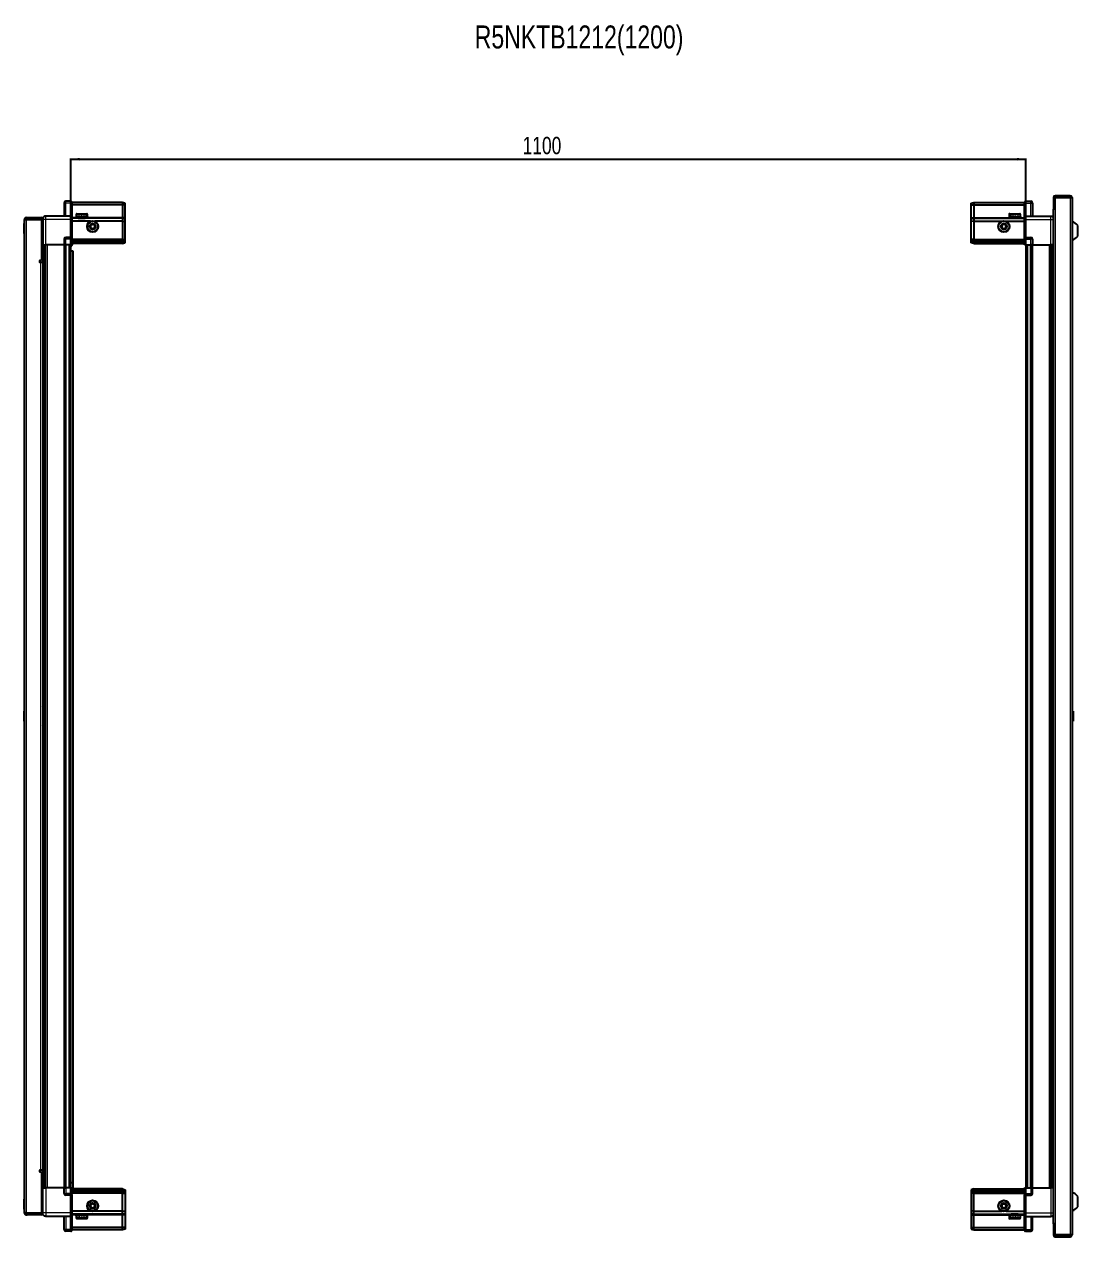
# Model space of a CAD drawing. Header units: millimetres. Extents: x 1315 to 5449, y -845 to 1973.
# Drawn here: x 2843 to 4057, y 577 to 1973 of the extents above; entities that cross this region are included whole.
import ezdxf

# ---------------------------------------------------------------- set-up
doc = ezdxf.new("R2010")
doc.units = ezdxf.units.MM
doc.layers.add('FORMAT', color=7, linetype='Continuous')
doc.styles.add('SLDTEXTSTYLE0', font='TXT', dxfattribs={"width": 0.75})
doc.dimstyles.new('SLDDIMSTYLE0', dxfattribs={"dimtxt": 20, "dimasz": 10, "dimexe": 0, "dimexo": 0.0625, "dimgap": 5, "dimtad": 2, "dimdec": 1, "dimrnd": 1e-09, "dimzin": 12, "dimdsep": 46, "dimtxsty": 'SLDTEXTSTYLE0', "dimsah": 1, "dimcen": 0.09, "dimadec": 0, "dimazin": 3, "dimtfac": 1, "dimtofl": 0, "dimtmove": 0, "dimatfit": 3, "dimfxl": 0, "dimfrac": 2, "dimtolj": 1, "dimtzin": 12, "dimarcsym": 0})

# ---------------------------------------------------------------- blocks, each defined once
blk = doc.blocks.new('_D_6')
at = {"layer": 'FORMAT'}
for p, q in [((2897, 1719.3), (2897, 1818.8)), ((2897, 1817.8), (3997, 1817.8)), ((3997, 1719.3), (3997, 1818.8))]:
    blk.add_line(p, q, dxfattribs=at)
for points in [[(2897, 1817.8), (2907, 1816.3), (2907, 1819.4)], [(3997, 1817.8), (3987, 1819.4), (3987, 1816.3)]]:
    blk.add_solid(points, dxfattribs=at)
at = {"layer": 'FORMAT', "insert": (3417.4, 1843.6), "char_height": 20, "attachment_point": 1, "style": 'SLDTEXTSTYLE0'}
blk.add_mtext('1100', dxfattribs=at)

msp = doc.modelspace()

# ---------------------------------------------------------------- linework, layer by layer
at = {"color": 7, "linetype": 'Continuous', "lineweight": 25}
for p, q in [((4028.83, 1773.72), (4028.83, 1761.32)), ((4030.33, 1773.72), (4030.33, 1761.32)), ((4030.83, 1760.82), (4030.83, 1773.72)), ((4030.83, 1773.72), (4048.23, 1773.72)), ((4048.23, 1775.82), (4030.93, 1775.82)), ((4048.23, 1774.32), (4030.93, 1774.32)), ((4048.23, 1774.32), (4048.23, 1775.82)), ((4048.23, 1773.72), (4050.33, 1773.72)), ((4050.33, 1773.72), (4050.33, 578.92)), ((2889.13, 1767.32), (2889.13, 1752.32)), ((2897.13, 1769.32), (2891.13, 1769.32)), ((2897.13, 1769.32), (2897.46, 1769.32)), ((2897.13, 1769.32), (2897.13, 1767.32)), ((2897.13, 1752.52), (2897.13, 1767.32)), ((2897.13, 1752.52), (2897.13, 1767.32)), ((2898.33, 1768.82), (2897.46, 1769.32)), ((2898.33, 1767.32), (2898.33, 1768.82)), ((2956.63, 1767.82), (2898.33, 1767.82)), ((2898.33, 1767.32), (2898.33, 1752.52)), ((2956.63, 1765.32), (2898.33, 1765.32)), ((2956.63, 1767.82), (2956.63, 1765.32)), ((2959.63, 1767.02), (2956.63, 1767.82)), ((2956.63, 1765.32), (2956.63, 1750.82)), ((2959.63, 1765.17), (2956.63, 1765.32)), ((2959.63, 1765.17), (2959.63, 1767.02)), ((2959.63, 1750.82), (2959.63, 1765.17)), ((3934.33, 1767.02), (3937.33, 1767.82)), ((3934.33, 1765.17), (3934.33, 1767.02)), ((3934.33, 1765.17), (3937.33, 1765.32)), ((3934.33, 1750.82), (3934.33, 1765.17)), ((3937.33, 1767.82), (3937.33, 1765.32)), ((3937.33, 1767.82), (3995.63, 1767.82)), ((3937.33, 1765.32), (3937.33, 1750.82)), ((3937.33, 1765.32), (3995.63, 1765.32)), ((3996.49, 1769.32), (3995.63, 1768.82)), ((3996.49, 1769.32), (3995.63, 1768.82)), ((3995.63, 1768.82), (3995.63, 1767.32)), ((3995.63, 1752.52), (3995.63, 1767.32)), ((3996.83, 1769.32), (3996.49, 1769.32)), ((3996.83, 1769.32), (3996.49, 1769.32)), ((3996.83, 1769.32), (3996.83, 1769.32)), ((3996.83, 1767.32), (3996.83, 1769.32)), ((3996.83, 1769.32), (4002.83, 1769.32)), ((3996.83, 1767.32), (3996.83, 1752.52)), ((4004.83, 1767.32), (4004.83, 1752.32)), ((4028.73, 1760.82), (4028.73, 591.82)), ((4028.73, 1760.82), (4030.83, 1760.82)), ((4028.83, 1761.32), (4030.33, 1761.32)), ((2845.13, 1748.47), (2843.63, 1748.47)), ((2843.63, 1747.97), (2843.63, 1748.47)), ((2843.63, 604.67), (2843.63, 1747.97)), ((2845.73, 1749.07), (2845.73, 1750.57)), ((2845.73, 1750.57), (2846.63, 1750.57)), ((2845.73, 1749.07), (2846.63, 1749.07)), ((2845.73, 1748.57), (2863.13, 1748.57)), ((2846.63, 1750.57), (2863.13, 1750.57)), ((2846.63, 1749.07), (2846.63, 1750.57)), ((2846.63, 1749.07), (2863.13, 1749.07)), ((2863.13, 1749.07), (2863.13, 1750.57)), ((2864.63, 1748.57), (2863.13, 1748.57)), ((2863.13, 1748.57), (2863.13, 1701.07)), ((2864.63, 1748.32), (2864.63, 1719.32)), ((2897.13, 1752.32), (2868.13, 1752.32)), ((2897.13, 1752.32), (2897.13, 1752.52)), ((2897.13, 1752.32), (2898.33, 1752.32)), ((2897.13, 1748.32), (2897.13, 1752.32)), ((2897.13, 1728.02), (2897.13, 1748.32)), ((2898.33, 1752.52), (2898.33, 1752.32)), ((2898.33, 1752.32), (2898.33, 1748.32)), ((2956.63, 1749.82), (2898.33, 1749.82)), ((2898.33, 1748.32), (2898.33, 1728.02)), ((2919.63, 1746.32), (2898.33, 1746.32)), ((2903.13, 1754.22), (2903.13, 1751.82)), ((2903.13, 1751.82), (2903.13, 1751.32)), ((2903.13, 1751.32), (2903.26, 1751.32)), ((2903.45, 1751.82), (2903.26, 1751.82)), ((2903.26, 1751.82), (2903.26, 1751.32)), ((2903.26, 1751.32), (2903.45, 1751.32)), ((2903.45, 1751.82), (2903.45, 1751.32)), ((2903.45, 1751.32), (2903.98, 1751.32)), ((2903.93, 1755.02), (2911.09, 1755.02)), ((2904.38, 1751.82), (2903.98, 1751.82)), ((2903.98, 1751.82), (2903.98, 1751.32)), ((2903.98, 1751.32), (2904.38, 1751.32)), ((2904.38, 1751.82), (2904.38, 1751.32)), ((2904.38, 1751.32), (2905.25, 1751.32)), ((2905.23, 1751.32), (2905.23, 1751.22)), ((2905.23, 1751.22), (2914.03, 1751.22)), ((2905.82, 1751.82), (2905.25, 1751.82)), ((2905.25, 1751.82), (2905.25, 1751.32)), ((2905.25, 1751.32), (2905.82, 1751.32)), ((2905.63, 1750.82), (2906.32, 1750.34)), ((2905.63, 1750.82), (2910.66, 1750.82)), ((2906.32, 1750.34), (2905.63, 1749.86)), ((2905.63, 1749.86), (2905.63, 1749.82)), ((2905.63, 1749.86), (2910.66, 1749.86)), ((2905.82, 1751.82), (2905.82, 1751.32)), ((2905.82, 1751.32), (2906.95, 1751.32)), ((2906.32, 1750.34), (2910.48, 1750.34)), ((2907.64, 1751.82), (2906.95, 1751.82)), ((2906.95, 1751.82), (2906.95, 1751.32)), ((2906.95, 1751.32), (2907.64, 1751.32)), ((2907.64, 1751.82), (2907.64, 1751.32)), ((2907.64, 1751.32), (2908.91, 1751.32)), ((2909.65, 1751.82), (2908.91, 1751.82)), ((2908.91, 1751.82), (2908.91, 1751.32)), ((2908.91, 1751.32), (2909.14, 1751.32)), ((2909.14, 1751.82), (2909.14, 1751.32)), ((2909.64, 1751.82), (2909.64, 1751.32)), ((2909.64, 1751.32), (2909.65, 1751.32)), ((2909.65, 1751.82), (2909.65, 1751.32)), ((2909.65, 1751.32), (2910.94, 1751.32)), ((2910.48, 1750.34), (2912.94, 1750.34)), ((2910.66, 1750.82), (2913.63, 1750.82)), ((2910.66, 1749.86), (2913.63, 1749.86)), ((2911.65, 1751.82), (2910.94, 1751.82)), ((2910.94, 1751.82), (2910.94, 1751.32)), ((2911, 1751.82), (2911, 1751.32)), ((2911, 1751.32), (2911.65, 1751.32)), ((2911.09, 1755.02), (2915.33, 1755.02)), ((2911.65, 1751.82), (2911.65, 1751.32)), ((2911.65, 1751.32), (2912.84, 1751.32)), ((2913.46, 1751.82), (2912.84, 1751.82)), ((2912.84, 1751.82), (2912.84, 1751.32)), ((2912.84, 1751.32), (2913.46, 1751.32)), ((2912.94, 1750.34), (2913.63, 1750.82)), ((2913.63, 1749.86), (2912.94, 1750.34)), ((2913.46, 1751.82), (2913.46, 1751.32)), ((2913.46, 1751.32), (2914.43, 1751.32)), ((2913.63, 1749.82), (2913.63, 1749.86)), ((2914.03, 1751.22), (2914.03, 1751.32)), ((2914.9, 1751.82), (2914.43, 1751.82)), ((2914.43, 1751.82), (2914.43, 1751.32)), ((2914.43, 1751.32), (2914.9, 1751.32)), ((2914.9, 1751.82), (2914.9, 1751.32)), ((2914.9, 1751.32), (2915.55, 1751.32)), ((2915.82, 1751.82), (2915.55, 1751.82)), ((2915.55, 1751.82), (2915.55, 1751.32)), ((2915.55, 1751.32), (2915.82, 1751.32)), ((2915.82, 1751.82), (2915.82, 1751.32)), ((2915.82, 1751.32), (2916.09, 1751.32)), ((2916.13, 1751.82), (2916.09, 1751.82)), ((2916.09, 1751.82), (2916.09, 1751.32)), ((2916.09, 1751.32), (2916.13, 1751.32)), ((2916.13, 1751.82), (2916.13, 1754.22)), ((2916.13, 1751.82), (2916.13, 1751.32)), ((2956.63, 1746.32), (2924.63, 1746.32)), ((2956.63, 1750.82), (2956.63, 1749.82)), ((2956.63, 1749.82), (2956.63, 1746.32)), ((2959.63, 1749.02), (2956.63, 1749.82)), ((2956.63, 1746.32), (2956.63, 1725.82)), ((2956.63, 1746.32), (2959.63, 1745.99)), ((2959.63, 1749.02), (2959.63, 1750.82)), ((2959.63, 1745.99), (2959.63, 1749.02)), ((2959.63, 1725.82), (2959.63, 1745.99)), ((3934.33, 1749.02), (3934.33, 1750.82)), ((3934.33, 1749.02), (3937.33, 1749.82)), ((3934.33, 1745.99), (3934.33, 1749.02)), ((3937.33, 1746.32), (3934.33, 1745.99)), ((3934.33, 1725.82), (3934.33, 1745.99)), ((3937.33, 1750.82), (3937.33, 1749.82)), ((3937.33, 1749.82), (3937.33, 1746.32)), ((3937.33, 1749.82), (3995.63, 1749.82)), ((3937.33, 1746.32), (3937.33, 1725.82)), ((3937.33, 1746.32), (3969.33, 1746.32)), ((3974.33, 1746.32), (3995.63, 1746.32)), ((3977.83, 1754.22), (3977.83, 1751.32)), ((3977.83, 1751.32), (3977.86, 1751.32)), ((3977.98, 1751.82), (3977.86, 1751.82)), ((3977.86, 1751.82), (3977.86, 1751.32)), ((3977.86, 1751.32), (3977.98, 1751.32)), ((3977.98, 1751.82), (3977.98, 1751.32)), ((3977.98, 1751.32), (3978.39, 1751.32)), ((3978.73, 1751.82), (3978.39, 1751.82)), ((3978.39, 1751.82), (3978.39, 1751.32)), ((3978.39, 1751.32), (3978.73, 1751.32)), ((3978.63, 1755.02), (3990.03, 1755.02)), ((3978.73, 1751.82), (3978.73, 1751.32)), ((3978.73, 1751.32), (3979.51, 1751.32)), ((3980.03, 1751.82), (3979.51, 1751.82)), ((3979.51, 1751.82), (3979.51, 1751.32)), ((3979.51, 1751.32), (3980.03, 1751.32)), ((3979.93, 1751.32), (3979.93, 1751.22)), ((3979.93, 1751.22), (3988.73, 1751.22)), ((3980.03, 1751.82), (3980.03, 1751.32)), ((3980.03, 1751.32), (3981.09, 1751.32)), ((3980.33, 1750.82), (3981.02, 1750.34)), ((3980.33, 1750.82), (3988.33, 1750.82)), ((3981.02, 1750.34), (3980.33, 1749.86)), ((3980.33, 1749.86), (3980.33, 1749.82)), ((3980.33, 1749.86), (3988.33, 1749.86)), ((3981.02, 1750.34), (3987.64, 1750.34)), ((3981.75, 1751.82), (3981.09, 1751.82)), ((3981.09, 1751.82), (3981.09, 1751.32)), ((3981.09, 1751.32), (3981.75, 1751.32)), ((3981.75, 1751.82), (3981.75, 1751.32)), ((3981.75, 1751.32), (3982.99, 1751.32)), ((3983.72, 1751.82), (3982.99, 1751.82)), ((3982.99, 1751.82), (3982.99, 1751.32)), ((3982.99, 1751.32), (3983.42, 1751.32)), ((3983.42, 1751.82), (3983.42, 1751.32)), ((3983.72, 1751.82), (3983.72, 1751.32)), ((3983.72, 1751.32), (3985.02, 1751.32)), ((3985.75, 1751.82), (3985.02, 1751.82)), ((3985.02, 1751.82), (3985.02, 1751.32)), ((3985.29, 1751.82), (3985.29, 1751.32)), ((3985.29, 1751.32), (3985.75, 1751.32)), ((3985.75, 1751.82), (3985.75, 1751.32)), ((3985.75, 1751.32), (3986.98, 1751.32)), ((3987.64, 1751.82), (3986.98, 1751.82)), ((3986.98, 1751.82), (3986.98, 1751.32)), ((3986.98, 1751.32), (3987.64, 1751.32)), ((3987.64, 1751.82), (3987.64, 1751.32)), ((3987.64, 1751.32), (3988.69, 1751.32)), ((3987.64, 1750.34), (3988.33, 1750.82)), ((3988.33, 1749.86), (3987.64, 1750.34)), ((3988.33, 1749.82), (3988.33, 1749.86)), ((3989.21, 1751.82), (3988.69, 1751.82)), ((3988.69, 1751.82), (3988.69, 1751.32)), ((3988.69, 1751.32), (3989.21, 1751.32)), ((3988.73, 1751.22), (3988.73, 1751.32)), ((3989.21, 1751.82), (3989.21, 1751.32)), ((3989.21, 1751.32), (3989.96, 1751.32)), ((3990.29, 1751.82), (3989.96, 1751.82)), ((3989.96, 1751.82), (3989.96, 1751.32)), ((3989.96, 1751.32), (3990.29, 1751.32)), ((3990.29, 1751.82), (3990.29, 1751.32)), ((3990.29, 1751.32), (3990.69, 1751.32)), ((3990.8, 1751.82), (3990.69, 1751.82)), ((3990.69, 1751.82), (3990.69, 1751.32)), ((3990.69, 1751.32), (3990.8, 1751.32)), ((3990.8, 1751.82), (3990.8, 1751.32)), ((3990.8, 1751.32), (3990.83, 1751.32)), ((3990.83, 1751.32), (3990.83, 1754.22)), ((3995.63, 1752.32), (3995.63, 1752.52)), ((3996.83, 1752.32), (3995.63, 1752.32)), ((3995.63, 1748.32), (3995.63, 1752.32)), ((3995.63, 1728.02), (3995.63, 1748.32)), ((3996.83, 1752.52), (3996.83, 1752.32)), ((3996.83, 1752.32), (3996.83, 1748.32)), ((3996.83, 1752.32), (4025.83, 1752.32)), ((3996.83, 1748.32), (3996.83, 1728.02)), ((2843.63, 1743.96), (2843.33, 1743.96)), ((2843.33, 1732.39), (2843.33, 1743.96)), ((2843.33, 1732.39), (2843.63, 1732.39)), ((4056.93, 1729.32), (4056.93, 1741.32)), ((2863.13, 1722.07), (2864.63, 1722.07)), ((2864.63, 1719.32), (2863.13, 1719.32)), ((2865.28, 633.32), (2865.28, 1719.32)), ((2867.07, 1719.32), (2867.07, 633.32)), ((2867.1, 1719.32), (2867.1, 633.32)), ((2889.13, 1719.32), (2868.13, 1719.32)), ((2889.13, 1725.82), (2889.13, 1719.32)), ((2889.13, 1719.32), (2891.13, 1719.32)), ((2889.78, 633.32), (2889.78, 1719.32)), ((2897.13, 1727.82), (2891.13, 1727.82)), ((2897.13, 1719.32), (2891.13, 1719.32)), ((2896.98, 633.32), (2896.98, 1719.32)), ((2897.13, 1727.82), (2897.13, 1728.02)), ((2897.13, 1727.82), (2897.13, 1725.82)), ((2897.13, 1727.82), (2898.33, 1727.82)), ((2897.13, 1719.32), (2897.13, 1725.82)), ((2897.13, 1719.32), (2897.13, 1725.82)), ((2897.13, 1719.32), (2897.46, 1719.32)), ((2897.13, 1719.32), (2897.13, 1719.32)), ((2897.46, 1719.32), (2897.46, 1725.82)), ((2898.33, 1719.32), (2897.46, 1719.32)), ((2897.46, 1719.32), (2897.46, 1719.32)), ((2898.33, 1728.02), (2898.33, 1727.82)), ((2898.33, 1727.15), (2898.33, 1727.82)), ((2898.33, 1727.15), (2898.33, 1719.32)), ((2956.63, 1724.82), (2898.33, 1724.82)), ((2956.63, 1723.82), (2898.33, 1723.82)), ((2956.63, 1722.32), (2898.33, 1722.32)), ((2956.63, 1720.82), (2898.33, 1720.82)), ((2956.63, 1725.82), (2956.63, 1724.82)), ((2956.63, 1724.82), (2956.63, 1723.82)), ((2956.63, 1724.82), (2959.63, 1724.02)), ((2956.63, 1723.82), (2956.63, 1722.32)), ((2956.63, 1723.82), (2959.63, 1723.28)), ((2956.63, 1722.32), (2959.63, 1722.78)), ((2956.63, 1722.32), (2956.63, 1720.82)), ((2956.63, 1720.82), (2959.63, 1721.63)), ((2959.63, 1724.02), (2959.63, 1725.82)), ((2959.63, 1723.28), (2959.63, 1724.02)), ((2959.63, 1722.78), (2959.63, 1723.28)), ((2959.63, 1721.63), (2959.63, 1722.78)), ((3934.33, 1724.02), (3934.33, 1725.82)), ((3937.33, 1724.82), (3934.33, 1724.02)), ((3934.33, 1723.28), (3934.33, 1724.02)), ((3937.33, 1723.82), (3934.33, 1723.28)), ((3934.33, 1722.78), (3934.33, 1723.28)), ((3937.33, 1722.32), (3934.33, 1722.78)), ((3934.33, 1721.63), (3934.33, 1722.78)), ((3937.33, 1720.82), (3934.33, 1721.63)), ((3937.33, 1725.82), (3937.33, 1724.82)), ((3937.33, 1724.82), (3937.33, 1723.82)), ((3937.33, 1724.82), (3995.63, 1724.82)), ((3937.33, 1723.82), (3995.63, 1723.82)), ((3937.33, 1723.82), (3937.33, 1722.32)), ((3937.33, 1722.32), (3937.33, 1720.82)), ((3937.33, 1722.32), (3995.63, 1722.32)), ((3937.33, 1720.82), (3995.63, 1720.82)), ((3995.63, 1727.82), (3995.63, 1728.02)), ((3996.83, 1727.82), (3995.63, 1727.82)), ((3995.63, 1727.82), (3995.63, 1727.15)), ((3995.63, 1719.32), (3995.63, 1727.15)), ((3996.49, 1719.32), (3995.63, 1719.32)), ((3996.49, 1725.82), (3996.49, 1719.32)), ((3996.83, 1719.32), (3996.49, 1719.32)), ((3996.83, 1728.02), (3996.83, 1727.82)), ((3996.83, 1725.82), (3996.83, 1727.82)), ((3996.83, 1727.82), (4002.83, 1727.82)), ((3996.83, 1725.82), (3996.83, 1727.82)), ((3996.83, 1725.82), (3996.83, 1719.32)), ((3996.83, 1719.32), (4002.83, 1719.32)), ((3996.98, 1719.32), (3996.98, 633.32)), ((4004.83, 1719.32), (4002.83, 1719.32)), ((4004.18, 1719.32), (4004.18, 633.32)), ((4004.83, 1725.82), (4004.83, 1719.32)), ((4004.83, 1719.32), (4025.83, 1719.32)), ((4026.85, 633.32), (4026.85, 1719.32)), ((4026.88, 633.32), (4026.88, 1719.32)), ((4028.68, 1719.32), (4028.68, 633.32)), ((2896.98, 1712.32), (2899.48, 1712.32)), ((2899.48, 1712.32), (2899.48, 638.82)), ((2863.13, 1701.07), (2861.78, 1701.07)), ((2861.78, 1699.07), (2862.53, 1699.07)), ((2862.53, 1699.07), (2864.63, 1699.07)), ((2864.63, 1699.07), (2864.63, 653.57)), ((2843.63, 1182.11), (2843.33, 1182.11)), ((2843.33, 1170.54), (2843.33, 1182.11)), ((2865.13, 1185.82), (2865.13, 1166.82)), ((4051.31, 1182.11), (4050.33, 1181.12)), ((4051.83, 1182.11), (4051.31, 1182.11)), ((4051.31, 1182.11), (4051.31, 1170.54)), ((4051.83, 1182.11), (4051.83, 1170.54)), ((2843.33, 1170.54), (2843.63, 1170.54)), ((4050.33, 1171.52), (4051.31, 1170.54)), ((4051.31, 1170.54), (4051.83, 1170.54)), ((2862.53, 653.57), (2861.78, 653.57)), ((2861.78, 651.57), (2863.13, 651.57)), ((2864.63, 653.57), (2862.53, 653.57)), ((2863.13, 651.57), (2863.13, 604.07)), ((2864.63, 633.32), (2863.13, 633.32)), ((2864.63, 630.57), (2863.13, 630.57)), ((2864.63, 604.32), (2864.63, 633.32)), ((2889.13, 633.32), (2868.13, 633.32)), ((2889.13, 626.82), (2889.13, 633.32)), ((2889.13, 633.32), (2891.13, 633.32)), ((2897.13, 633.32), (2891.13, 633.32)), ((2899.48, 638.82), (2896.98, 638.82)), ((2897.13, 626.82), (2897.13, 633.32)), ((2897.13, 633.32), (2897.46, 633.32)), ((2897.46, 626.82), (2897.46, 633.32)), ((2897.46, 633.32), (2898.33, 633.32)), ((2898.33, 633.32), (2898.33, 625.5)), ((2956.63, 631.82), (2898.33, 631.82)), ((2956.63, 630.32), (2898.33, 630.32)), ((2956.63, 628.82), (2898.33, 628.82)), ((2899.48, 638.82), (2899.48, 631.82)), ((2956.63, 630.32), (2956.63, 631.82)), ((2956.63, 631.82), (2959.63, 631.02)), ((2956.63, 628.82), (2956.63, 630.32)), ((2956.63, 630.32), (2959.63, 629.87)), ((2956.63, 628.82), (2959.63, 629.37)), ((2956.63, 627.82), (2956.63, 628.82)), ((2956.63, 627.82), (2959.63, 628.63)), ((2959.63, 631.02), (2959.63, 629.87)), ((2959.63, 629.87), (2959.63, 629.37)), ((2959.63, 629.37), (2959.63, 628.63)), ((2959.63, 628.63), (2959.63, 626.82)), ((3937.33, 631.82), (3934.33, 631.02)), ((3934.33, 631.02), (3934.33, 629.87)), ((3937.33, 630.32), (3934.33, 629.87)), ((3934.33, 629.87), (3934.33, 629.37)), ((3937.33, 628.82), (3934.33, 629.37)), ((3934.33, 629.37), (3934.33, 628.63)), ((3937.33, 627.82), (3934.33, 628.63)), ((3934.33, 628.63), (3934.33, 626.82)), ((3937.33, 630.32), (3937.33, 631.82)), ((3937.33, 631.82), (3995.63, 631.82)), ((3937.33, 628.82), (3937.33, 630.32)), ((3937.33, 630.32), (3995.63, 630.32)), ((3937.33, 628.82), (3995.63, 628.82)), ((3937.33, 627.82), (3937.33, 628.82)), ((3995.63, 625.5), (3995.63, 633.32)), ((3995.63, 633.32), (3996.49, 633.32)), ((3996.49, 633.32), (3996.49, 633.32)), ((3996.49, 633.32), (3996.49, 626.82)), ((3996.83, 633.32), (3996.49, 633.32)), ((3996.83, 633.32), (3996.83, 626.82)), ((3996.83, 633.32), (3996.83, 633.32)), ((3996.83, 633.32), (3996.83, 626.82)), ((3996.83, 633.32), (4002.83, 633.32)), ((4004.83, 633.32), (4002.83, 633.32)), ((4004.83, 626.82), (4004.83, 633.32)), ((4004.83, 633.32), (4025.83, 633.32)), ((2843.63, 620.26), (2843.33, 620.26)), ((2843.33, 610.58), (2843.33, 620.26)), ((2897.13, 624.82), (2891.13, 624.82)), ((2897.13, 626.82), (2897.13, 624.82)), ((2897.13, 626.82), (2897.13, 624.82)), ((2897.13, 624.82), (2898.33, 624.82)), ((2897.13, 624.62), (2897.13, 624.82)), ((2897.13, 604.32), (2897.13, 624.62)), ((2956.63, 627.82), (2898.33, 627.82)), ((2898.33, 624.82), (2898.33, 625.5)), ((2898.33, 624.82), (2898.33, 624.62)), ((2898.33, 624.62), (2898.33, 604.32)), ((2956.63, 626.82), (2956.63, 627.82)), ((2956.63, 606.32), (2956.63, 626.82)), ((2959.63, 626.82), (2959.63, 606.66)), ((3934.33, 626.82), (3934.33, 606.66)), ((3937.33, 627.82), (3995.63, 627.82)), ((3937.33, 626.82), (3937.33, 627.82)), ((3937.33, 606.32), (3937.33, 626.82)), ((3995.63, 625.5), (3995.63, 624.82)), ((3996.83, 624.82), (3995.63, 624.82)), ((3995.63, 624.62), (3995.63, 624.82)), ((3995.63, 604.32), (3995.63, 624.62)), ((3996.83, 624.82), (3996.83, 626.82)), ((3996.83, 624.82), (3996.83, 624.62)), ((3996.83, 624.82), (4002.83, 624.82)), ((3996.83, 624.62), (3996.83, 604.32)), ((4056.93, 611.32), (4056.93, 623.32)), ((2843.33, 608.69), (2843.33, 610.58)), ((2843.33, 608.69), (2843.63, 608.69)), ((2843.63, 604.17), (2843.63, 604.67)), ((2845.13, 604.17), (2843.63, 604.17)), ((2863.13, 604.07), (2845.73, 604.07)), ((2845.73, 603.57), (2845.73, 602.07)), ((2845.73, 603.57), (2846.63, 603.57)), ((2845.73, 602.07), (2846.63, 602.07)), ((2846.63, 603.57), (2846.63, 602.07)), ((2863.13, 603.57), (2846.63, 603.57)), ((2863.13, 602.07), (2846.63, 602.07)), ((2863.13, 604.07), (2864.63, 604.07)), ((2863.13, 603.57), (2863.13, 602.07)), ((2897.13, 600.32), (2897.13, 604.32)), ((2919.63, 606.32), (2898.33, 606.32)), ((2898.33, 604.32), (2898.33, 600.32)), ((2956.63, 602.82), (2898.33, 602.82)), ((2903.13, 601.32), (2903.13, 598.42)), ((2903.22, 601.32), (2903.13, 601.32)), ((2903.22, 600.82), (2903.22, 601.32)), ((2903.39, 601.32), (2903.22, 601.32)), ((2903.22, 600.82), (2903.39, 600.82)), ((2903.39, 600.82), (2903.39, 601.32)), ((2903.88, 601.32), (2903.39, 601.32)), ((2903.88, 600.82), (2903.88, 601.32)), ((2904.26, 601.32), (2903.88, 601.32)), ((2903.88, 600.82), (2904.26, 600.82)), ((2904.26, 600.82), (2904.26, 601.32)), ((2905.1, 601.32), (2904.26, 601.32)), ((2905.1, 600.82), (2905.1, 601.32)), ((2905.66, 601.32), (2905.1, 601.32)), ((2905.1, 600.82), (2905.66, 600.82)), ((2905.23, 601.42), (2905.23, 601.32)), ((2910.62, 601.42), (2905.23, 601.42)), ((2905.63, 602.82), (2905.63, 602.79)), ((2905.63, 602.79), (2906.32, 602.31)), ((2905.73, 602.79), (2905.63, 602.79)), ((2906.32, 602.31), (2905.63, 601.82)), ((2905.73, 601.82), (2905.63, 601.82)), ((2905.66, 600.82), (2905.66, 601.32)), ((2906.76, 601.32), (2905.66, 601.32)), ((2913.63, 602.79), (2905.73, 602.79)), ((2913.63, 601.82), (2905.73, 601.82)), ((2906.4, 602.31), (2906.32, 602.31)), ((2912.94, 602.31), (2906.4, 602.31)), ((2906.76, 600.82), (2906.76, 601.32)), ((2907.44, 601.32), (2906.76, 601.32)), ((2906.76, 600.82), (2907.44, 600.82)), ((2907.44, 600.82), (2907.44, 601.32)), ((2908.71, 601.32), (2907.44, 601.32)), ((2908.71, 600.82), (2908.71, 601.32)), ((2909, 601.32), (2908.71, 601.32)), ((2908.71, 600.82), (2909.44, 600.82)), ((2909, 600.82), (2909, 601.32)), ((2909.44, 600.82), (2909.44, 601.32)), ((2910.74, 601.32), (2909.44, 601.32)), ((2914.03, 601.42), (2910.62, 601.42)), ((2910.74, 600.82), (2910.74, 601.32)), ((2910.74, 600.82), (2911.46, 600.82)), ((2910.87, 600.82), (2910.87, 601.32)), ((2911.46, 601.32), (2910.87, 601.32)), ((2911.46, 600.82), (2911.46, 601.32)), ((2912.66, 601.32), (2911.46, 601.32)), ((2912.66, 600.82), (2912.66, 601.32)), ((2913.3, 601.32), (2912.66, 601.32)), ((2912.66, 600.82), (2913.3, 600.82)), ((2912.94, 602.31), (2913.63, 602.79)), ((2913.63, 601.82), (2912.94, 602.31)), ((2913.3, 600.82), (2913.3, 601.32)), ((2914.29, 601.32), (2913.3, 601.32)), ((2913.63, 602.79), (2913.63, 602.82)), ((2914.03, 601.32), (2914.03, 601.42)), ((2914.29, 600.82), (2914.29, 601.32)), ((2914.77, 601.32), (2914.29, 601.32)), ((2914.29, 600.82), (2914.77, 600.82)), ((2914.77, 600.82), (2914.77, 601.32)), ((2915.46, 601.32), (2914.77, 601.32)), ((2915.46, 600.82), (2915.46, 601.32)), ((2915.75, 601.32), (2915.46, 601.32)), ((2915.46, 600.82), (2915.75, 600.82)), ((2915.75, 600.82), (2915.75, 601.32)), ((2916.06, 601.32), (2915.75, 601.32)), ((2916.06, 600.82), (2916.06, 601.32)), ((2916.12, 601.32), (2916.06, 601.32)), ((2916.06, 600.82), (2916.12, 600.82)), ((2916.12, 600.82), (2916.12, 601.32)), ((2916.13, 601.32), (2916.12, 601.32)), ((2916.13, 598.42), (2916.13, 601.32)), ((2956.63, 606.32), (2924.63, 606.32)), ((2956.63, 606.32), (2959.63, 606.66)), ((2956.63, 602.82), (2956.63, 606.32)), ((2959.63, 603.63), (2956.63, 602.82)), ((2956.63, 601.82), (2956.63, 602.82)), ((2956.63, 587.32), (2956.63, 601.82)), ((2959.63, 606.66), (2959.63, 603.63)), ((2959.63, 603.63), (2959.63, 601.82)), ((2959.63, 601.82), (2959.63, 587.48)), ((3937.33, 606.32), (3934.33, 606.66)), ((3934.33, 606.66), (3934.33, 603.63)), ((3934.33, 603.63), (3937.33, 602.82)), ((3934.33, 603.63), (3934.33, 601.82)), ((3934.33, 601.82), (3934.33, 587.48)), ((3937.33, 606.32), (3969.33, 606.32)), ((3937.33, 602.82), (3937.33, 606.32)), ((3937.33, 602.82), (3995.63, 602.82)), ((3937.33, 601.82), (3937.33, 602.82)), ((3937.33, 587.32), (3937.33, 601.82)), ((3974.33, 606.32), (3995.63, 606.32)), ((3977.83, 601.32), (3977.83, 598.42)), ((3977.85, 601.32), (3977.83, 601.32)), ((3977.85, 600.82), (3977.85, 601.32)), ((3977.94, 601.32), (3977.85, 601.32)), ((3977.85, 600.82), (3977.94, 600.82)), ((3977.94, 600.82), (3977.94, 601.32)), ((3978.32, 601.32), (3977.94, 601.32)), ((3978.32, 600.82), (3978.32, 601.32)), ((3978.63, 601.32), (3978.32, 601.32)), ((3978.32, 600.82), (3978.63, 600.82)), ((3978.63, 600.82), (3978.63, 601.32)), ((3979.37, 601.32), (3978.63, 601.32)), ((3979.37, 600.82), (3979.37, 601.32)), ((3979.88, 601.32), (3979.37, 601.32)), ((3979.37, 600.82), (3979.88, 600.82)), ((3979.88, 600.82), (3979.88, 601.32)), ((3980.92, 601.32), (3979.88, 601.32)), ((3979.93, 601.42), (3979.93, 601.32)), ((3988.73, 601.42), (3979.93, 601.42)), ((3980.33, 602.82), (3980.33, 602.79)), ((3980.33, 602.79), (3981.02, 602.31)), ((3988.33, 602.79), (3980.33, 602.79)), ((3981.02, 602.31), (3980.33, 601.82)), ((3988.33, 601.82), (3980.33, 601.82)), ((3980.92, 600.82), (3980.92, 601.32)), ((3981.57, 601.32), (3980.92, 601.32)), ((3980.92, 600.82), (3981.57, 600.82)), ((3987.64, 602.31), (3981.02, 602.31)), ((3981.57, 600.82), (3981.57, 601.32)), ((3982.79, 601.32), (3981.57, 601.32)), ((3982.79, 600.82), (3982.79, 601.32)), ((3983.29, 601.32), (3982.79, 601.32)), ((3982.79, 600.82), (3983.52, 600.82)), ((3983.29, 600.82), (3983.29, 601.32)), ((3983.52, 600.82), (3983.52, 601.32)), ((3984.82, 601.32), (3983.52, 601.32)), ((3984.82, 600.82), (3984.82, 601.32)), ((3984.82, 600.82), (3985.55, 600.82)), ((3985.16, 600.82), (3985.16, 601.32)), ((3985.55, 601.32), (3985.16, 601.32)), ((3985.55, 600.82), (3985.55, 601.32)), ((3986.8, 601.32), (3985.55, 601.32)), ((3986.8, 600.82), (3986.8, 601.32)), ((3987.46, 601.32), (3986.8, 601.32)), ((3986.8, 600.82), (3987.46, 600.82)), ((3987.46, 600.82), (3987.46, 601.32)), ((3988.54, 601.32), (3987.46, 601.32)), ((3987.64, 602.31), (3988.33, 602.79)), ((3988.33, 601.82), (3987.64, 602.31)), ((3988.33, 602.79), (3988.33, 602.82)), ((3988.54, 600.82), (3988.54, 601.32)), ((3989.07, 601.32), (3988.54, 601.32)), ((3988.54, 600.82), (3989.07, 600.82)), ((3988.73, 601.32), (3988.73, 601.42)), ((3989.07, 600.82), (3989.07, 601.32)), ((3989.86, 601.32), (3989.07, 601.32)), ((3989.86, 600.82), (3989.86, 601.32)), ((3990.21, 601.32), (3989.86, 601.32)), ((3989.86, 600.82), (3990.21, 600.82)), ((3990.21, 600.82), (3990.21, 601.32)), ((3990.64, 601.32), (3990.21, 601.32)), ((3990.64, 600.82), (3990.64, 601.32)), ((3990.78, 601.32), (3990.64, 601.32)), ((3990.64, 600.82), (3990.78, 600.82)), ((3990.78, 600.82), (3990.78, 601.32)), ((3990.83, 601.32), (3990.78, 601.32)), ((3990.83, 598.42), (3990.83, 601.32)), ((3995.63, 600.32), (3995.63, 604.32)), ((3996.83, 604.32), (3996.83, 600.32)), ((2897.13, 600.32), (2868.13, 600.32)), ((2889.13, 585.32), (2889.13, 600.32)), ((2897.13, 600.32), (2898.33, 600.32)), ((2897.13, 600.12), (2897.13, 600.32)), ((2897.13, 585.32), (2897.13, 600.12)), ((2898.33, 600.32), (2898.33, 600.12)), ((2898.33, 600.12), (2898.33, 585.32)), ((2956.63, 587.32), (2898.33, 587.32)), ((2904.08, 597.62), (2903.93, 597.62)), ((2915.33, 597.62), (2904.08, 597.62)), ((2959.63, 587.48), (2956.63, 587.32)), ((2956.63, 584.82), (2956.63, 587.32)), ((2959.63, 587.48), (2959.63, 585.63)), ((3934.33, 587.48), (3937.33, 587.32)), ((3934.33, 587.48), (3934.33, 585.63)), ((3937.33, 587.32), (3995.63, 587.32)), ((3937.33, 584.82), (3937.33, 587.32)), ((3990.03, 597.62), (3978.63, 597.62)), ((3996.83, 600.32), (3995.63, 600.32)), ((3995.63, 600.12), (3995.63, 600.32)), ((3995.63, 585.32), (3995.63, 600.12)), ((3996.83, 600.32), (3996.83, 600.12)), ((3996.83, 600.32), (4025.83, 600.32)), ((3996.83, 600.12), (3996.83, 585.32)), ((3996.83, 600.12), (3996.83, 585.32)), ((4004.83, 585.32), (4004.83, 600.32)), ((4030.83, 591.82), (4028.73, 591.82)), ((4028.83, 591.32), (4030.33, 591.32)), ((4028.83, 591.32), (4028.83, 578.92)), ((4030.33, 591.32), (4030.33, 578.92)), ((4030.83, 578.92), (4030.83, 591.82)), ((2897.13, 583.32), (2891.13, 583.32)), ((2897.13, 585.32), (2897.13, 583.32)), ((2897.13, 583.32), (2897.46, 583.32)), ((2897.13, 583.32), (2897.13, 583.32)), ((2897.13, 583.32), (2897.46, 583.32)), ((2897.46, 583.32), (2898.33, 583.82)), ((2897.46, 583.32), (2898.33, 583.82)), ((2898.33, 583.82), (2898.33, 585.32)), ((2956.63, 584.82), (2898.33, 584.82)), ((2959.63, 585.63), (2956.63, 584.82)), ((3934.33, 585.63), (3937.33, 584.82)), ((3937.33, 584.82), (3995.63, 584.82)), ((3995.63, 585.32), (3995.63, 583.82)), ((3995.63, 583.82), (3996.49, 583.32)), ((3996.83, 583.32), (3996.49, 583.32)), ((3996.83, 583.32), (3996.83, 585.32)), ((3996.83, 583.32), (4002.83, 583.32)), ((4048.23, 578.92), (4030.83, 578.92)), ((4030.93, 578.32), (4048.23, 578.32)), ((4030.93, 576.82), (4048.23, 576.82)), ((4050.33, 578.92), (4048.23, 578.92)), ((4048.23, 578.32), (4048.23, 576.82))]:
    msp.add_line(p, q, dxfattribs=at)
at = {"color": 8, "linetype": 'Continuous', "lineweight": 18}
for p, q in [((4030.33, 1773.72), (4028.83, 1773.72)), ((4030.93, 1774.32), (4030.93, 1775.82)), ((4048.23, 1773.72), (4048.23, 578.92)), ((2891.13, 1767.32), (2889.13, 1767.32)), ((2891.13, 1767.32), (2891.13, 1769.32)), ((2891.13, 1752.32), (2891.13, 1767.32)), ((2897.13, 1767.32), (2891.13, 1767.32)), ((2897.13, 1767.32), (2898.33, 1767.32)), ((3996.83, 1767.32), (3995.63, 1767.32)), ((3996.83, 1767.32), (4002.83, 1767.32)), ((4002.83, 1767.32), (4002.83, 1769.32)), ((4002.83, 1752.32), (4002.83, 1767.32)), ((4002.83, 1767.32), (4004.83, 1767.32)), ((4030.83, 1760.82), (4030.83, 591.82)), ((2845.73, 1748.57), (2845.73, 604.07)), ((2868.13, 1719.32), (2868.13, 1748.32)), ((2897.13, 1748.32), (2868.13, 1748.32)), ((2897.13, 1752.52), (2898.33, 1752.52)), ((2897.13, 1748.32), (2898.33, 1748.32)), ((2905.63, 1750.82), (2898.33, 1750.82)), ((2903.13, 1754.22), (2911.3, 1754.22)), ((2911.3, 1754.22), (2916.13, 1754.22)), ((2956.63, 1750.82), (2913.63, 1750.82)), ((2959.63, 1750.82), (2956.63, 1750.82)), ((3934.33, 1750.82), (3937.33, 1750.82)), ((3937.33, 1750.82), (3980.33, 1750.82)), ((3977.83, 1754.22), (3990.83, 1754.22)), ((3988.33, 1750.82), (3995.63, 1750.82)), ((3995.63, 1752.52), (3996.83, 1752.52)), ((3996.83, 1748.32), (3995.63, 1748.32)), ((3996.83, 1748.32), (4025.83, 1748.32)), ((4025.83, 1719.32), (4025.83, 1748.32)), ((2864.63, 1699.07), (2864.63, 1719.32)), ((2865.86, 1719.32), (2865.86, 633.32)), ((2868.31, 633.32), (2868.31, 1719.32)), ((2869.72, 1719.32), (2869.72, 633.32)), ((2889.13, 1725.82), (2891.13, 1725.82)), ((2889.13, 633.32), (2889.13, 1719.32)), ((2891.13, 1725.82), (2891.13, 1727.82)), ((2891.13, 1719.32), (2891.13, 1725.82)), ((2897.13, 1725.82), (2891.13, 1725.82)), ((2891.78, 633.32), (2891.78, 1719.32)), ((2894.98, 633.32), (2894.98, 1719.32)), ((2897.13, 1728.02), (2898.33, 1728.02)), ((2897.13, 1725.82), (2897.46, 1725.82)), ((2897.13, 1719.32), (2897.46, 1719.32)), ((2956.63, 1725.82), (2898.33, 1725.82)), ((2956.63, 1725.82), (2959.63, 1725.82)), ((3937.33, 1725.82), (3934.33, 1725.82)), ((3937.33, 1725.82), (3995.63, 1725.82)), ((3995.63, 1728.02), (3996.83, 1728.02)), ((3996.83, 1725.82), (3996.49, 1725.82)), ((3996.83, 1725.82), (4002.83, 1725.82)), ((3998.98, 1719.32), (3998.98, 633.32)), ((4002.18, 1719.32), (4002.18, 633.32)), ((4002.83, 1725.82), (4002.83, 1727.82)), ((4002.83, 1719.32), (4002.83, 1725.82)), ((4004.83, 1725.82), (4002.83, 1725.82)), ((4004.83, 1719.32), (4004.83, 633.32)), ((4024.23, 633.32), (4024.23, 1719.32)), ((4025.64, 1719.32), (4025.64, 633.32)), ((4028.09, 633.32), (4028.09, 1719.32)), ((2862.53, 653.57), (2862.53, 1699.07)), ((2864.63, 633.32), (2864.63, 653.57)), ((2868.13, 633.32), (2868.13, 604.32)), ((2891.13, 633.32), (2891.13, 626.82)), ((3996.83, 633.32), (3996.49, 633.32)), ((4002.83, 633.32), (4002.83, 626.82)), ((4025.83, 633.32), (4025.83, 604.32)), ((2889.13, 626.82), (2891.13, 626.82)), ((2891.13, 626.82), (2891.13, 624.82)), ((2897.13, 626.82), (2891.13, 626.82)), ((2897.13, 626.82), (2897.46, 626.82)), ((2898.33, 624.62), (2897.13, 624.62)), ((2956.63, 626.82), (2898.33, 626.82)), ((2956.63, 626.82), (2959.63, 626.82)), ((3937.33, 626.82), (3934.33, 626.82)), ((3937.33, 626.82), (3995.63, 626.82)), ((3996.83, 624.62), (3995.63, 624.62)), ((3996.83, 626.82), (3996.49, 626.82)), ((3996.83, 626.82), (4002.83, 626.82)), ((4002.83, 626.82), (4002.83, 624.82)), ((4004.83, 626.82), (4002.83, 626.82)), ((2897.13, 604.32), (2868.13, 604.32)), ((2897.13, 604.32), (2898.33, 604.32)), ((2905.63, 601.82), (2898.33, 601.82)), ((2956.63, 601.82), (2913.63, 601.82)), ((2959.63, 601.82), (2956.63, 601.82)), ((3934.33, 601.82), (3937.33, 601.82)), ((3937.33, 601.82), (3980.33, 601.82)), ((3988.33, 601.82), (3995.63, 601.82)), ((3996.83, 604.32), (3995.63, 604.32)), ((3996.83, 604.32), (4025.83, 604.32)), ((2891.13, 600.32), (2891.13, 585.32)), ((2898.33, 600.12), (2897.13, 600.12)), ((2903.3, 598.42), (2903.13, 598.42)), ((2916.13, 598.42), (2903.3, 598.42)), ((3990.83, 598.42), (3977.83, 598.42)), ((3996.83, 600.12), (3995.63, 600.12)), ((4002.83, 600.32), (4002.83, 585.32)), ((2891.13, 585.32), (2889.13, 585.32)), ((2891.13, 585.32), (2891.13, 583.32)), ((2897.13, 585.32), (2891.13, 585.32)), ((2897.13, 585.32), (2898.33, 585.32)), ((3996.83, 585.32), (3995.63, 585.32)), ((3996.83, 585.32), (4002.83, 585.32)), ((4002.83, 585.32), (4004.83, 585.32)), ((4002.83, 585.32), (4002.83, 583.32)), ((4030.33, 578.92), (4028.83, 578.92)), ((4030.93, 578.32), (4030.93, 576.82))]:
    msp.add_line(p, q, dxfattribs=at)
at = {"color": 7, "linetype": 'Continuous', "lineweight": 25}
for centre, radius in [((2922.13, 1740.32), 6.5), ((3971.83, 1740.32), 6.5), ((2922.13, 1740.32), 3.46), ((3971.83, 1740.32), 3.46), ((2922.13, 612.32), 6.5), ((2922.13, 612.32), 3.46), ((3971.83, 612.32), 6.5), ((3971.83, 612.32), 3.46)]:
    msp.add_circle(centre, radius, dxfattribs=at)
at = {"color": 8, "linetype": 'Continuous', "lineweight": 18}
for centre in [(2922.13, 1740.32), (3971.83, 1740.32), (2922.13, 612.32), (3971.83, 612.32)]:
    msp.add_circle(centre, 5.7, dxfattribs=at)
at = {"color": 7, "linetype": 'Continuous', "lineweight": 25}
for centre, radius, start, end in [((4030.93, 1773.72), 2.1, 90, 180), ((4030.93, 1773.72), 0.6, 90, 180), ((4048.23, 1773.72), 2.1, 0, 90), ((4048.23, 1773.72), 0.6, 0, 90), ((2891.13, 1767.32), 2, 90, 180), ((4002.83, 1767.32), 2, 0, 90), ((2845.63, 1748.07), 0.5, 90, 117.52901), ((2863.03, 1748.47), 0.6, 9.59407, 90), ((2863.03, 1748.47), 2.1, 32.2369, 87.2706), ((2903.93, 1754.22), 0.8, 90, 180), ((2905.23, 1750.82), 0.4, 0, 90), ((2914.03, 1750.82), 0.4, 90, 180), ((2915.33, 1754.22), 0.8, 0, 90), ((3978.63, 1754.22), 0.8, 90, 180), ((3979.93, 1750.82), 0.4, 0, 90), ((3988.73, 1750.82), 0.4, 90, 180), ((3990.03, 1754.22), 0.8, 0, 90), ((4047.3, 1734.3), 11.91, 36.1266, 75.29965), ((2922.13, 1740.32), 2.5, 161.00659, 221.00659), ((2922.13, 1740.32), 2.5, 101.00659, 161.00659), ((2922.13, 1740.32), 2.5, 221.00659, 281.00659), ((2922.13, 1740.32), 2.5, 41.00659, 101.00659), ((2922.13, 1740.32), 2.5, 281.00659, 341.00659), ((2922.13, 1740.32), 2.5, 341.00659, 41.00659), ((3971.83, 1740.32), 2.5, 120.74103, 180.74103), ((3971.83, 1740.32), 2.5, 180.74103, 240.74103), ((3971.83, 1740.32), 2.5, 60.74103, 120.74103), ((3971.83, 1740.32), 2.5, 240.74103, 300.74103), ((3971.83, 1740.32), 2.5, 0.74103, 60.74103), ((3971.83, 1740.32), 2.5, 300.74103, 0.74103), ((2891.13, 1725.82), 2, 90, 180), ((2894.48, 1721.97), 5, 300, 346.70293), ((4002.83, 1725.82), 2, 0, 90), ((4047.3, 1736.35), 11.91, 284.70035, 323.8734), ((2861.78, 1700.07), 1, 90, 270), ((2862.13, 1185.82), 3, 0, 33.55731), ((2862.13, 1166.82), 3, 326.44269, 0), ((2861.78, 652.57), 1, 90, 270), ((2891.13, 626.82), 2, 180, 270), ((2922.13, 612.32), 2.5, 67.98423, 127.98423), ((2922.13, 612.32), 2.5, 7.98423, 67.98423), ((3971.83, 612.32), 2.5, 95.91157, 155.91157), ((3971.83, 612.32), 2.5, 35.91157, 95.91157), ((4002.83, 626.82), 2, 270, 0), ((4047.3, 616.3), 11.91, 36.1266, 75.29965), ((2845.63, 604.57), 0.5, 243.29122, 270), ((2863.03, 604.17), 0.6, 270, 350.40593), ((2863.03, 604.17), 2.1, 272.7294, 327.8305), ((2905.23, 601.82), 0.4, 270, 0), ((2914.03, 601.82), 0.4, 180, 270), ((2922.13, 612.32), 2.5, 127.98423, 187.98423), ((2922.13, 612.32), 2.5, 187.98423, 247.98423), ((2922.13, 612.32), 2.5, 247.98423, 307.98423), ((2922.13, 612.32), 2.5, 307.98423, 7.98423), ((3971.83, 612.32), 2.5, 155.91157, 215.91157), ((3971.83, 612.32), 2.5, 215.91157, 275.91157), ((3971.83, 612.32), 2.5, 275.91157, 335.91157), ((3971.83, 612.32), 2.5, 335.91157, 35.91157), ((3979.93, 601.82), 0.4, 270, 0), ((3988.73, 601.82), 0.4, 180, 270), ((4047.3, 618.35), 11.91, 284.70035, 323.8734), ((2903.93, 598.42), 0.8, 180, 270), ((2915.33, 598.42), 0.8, 270, 0), ((3978.63, 598.42), 0.8, 180, 270), ((3990.03, 598.42), 0.8, 270, 0), ((2891.13, 585.32), 2, 180, 270), ((4002.83, 585.32), 2, 270, 0), ((4030.93, 578.92), 2.1, 180, 270), ((4030.93, 578.92), 0.6, 180, 270), ((4048.23, 578.92), 0.6, 270, 0), ((4048.23, 578.92), 2.1, 270, 0)]:
    msp.add_arc(centre, radius, start, end, dxfattribs=at)
for centre, start_param, end_param in [((2900.92, 1725.82), 2.4188584, 3.1415927), ((3993.03, 1725.82), 0, 0.7227342), ((2900.92, 626.82), 3.1415927, 3.8643269), ((3993.03, 626.82), 5.5604511, 6.2831853)]:
    msp.add_ellipse(centre, major_axis=(3.46, 0), ratio=0.5773503, start_param=start_param, end_param=end_param, dxfattribs=at)
for points, knots in [([(2845.73, 1750.57), (2845.47, 1750.55), (2844.98, 1750.49), (2844.34, 1750.1), (2843.87, 1749.54), (2843.65, 1748.96), (2843.63, 1748.6), (2843.63, 1748.47)], [0, 0, 0, 0, 0.2302553, 0.4485219, 0.6667858, 0.8850496, 1, 1, 1, 1]), ([(2843.63, 1747.97), (2843.65, 1748.02), (2843.71, 1748.11), (2844.1, 1748.24), (2844.66, 1748.37), (2845.24, 1748.48), (2845.6, 1748.55), (2845.73, 1748.57)], [0, 0, 0, 0, 0.23025534, 0.4485219, 0.6667858, 0.88504963, 1, 1, 1, 1]), ([(2868.13, 1752.32), (2867.69, 1752.28), (2867.01, 1752.2), (2866.19, 1751.77), (2865.63, 1751.32), (2865.18, 1750.76), (2864.75, 1749.94), (2864.67, 1749.26), (2864.63, 1748.82)], [0, 0, 0, 0, 0.2394568, 0.3683607, 0.5, 0.6316393, 0.7605432, 1, 1, 1, 1]), ([(2864.63, 1748.82), (2864.63, 1748.82), (2864.63, 1748.8), (2864.63, 1748.69), (2864.63, 1748.52), (2864.63, 1748.39), (2864.63, 1748.32)], [0, 0, 0, 0, 0.2493943, 0.50033348, 0.75016674, 1, 1, 1, 1]), ([(4025.83, 1752.32), (4026.27, 1752.28), (4026.95, 1752.21), (4027.76, 1751.77), (4028.31, 1751.33), (4028.59, 1750.96), (4028.73, 1750.77)], [0, 0, 0, 0, 0.38429816, 0.59117259, 0.8024372, 1, 1, 1, 1]), ([(2919.29, 1739.77), (2919.46, 1740.26), (2919.78, 1741.17), (2920.09, 1742.08), (2920.23, 1742.5)], [0, 0, 0, 0, 0.5346859, 1, 1, 1, 1]), ([(2921.19, 1737.59), (2920.96, 1737.85), (2920.42, 1738.48), (2919.77, 1739.23), (2919.38, 1739.68), (2919.29, 1739.77)], [0, 0, 0, 0, 0.36290056, 0.86687533, 1, 1, 1, 1]), ([(2920.23, 1742.5), (2920.74, 1742.6), (2921.69, 1742.78), (2922.63, 1742.97), (2923.07, 1743.05)], [0, 0, 0, 0, 0.5346859, 1, 1, 1, 1]), ([(2924.02, 1738.14), (2923.51, 1738.05), (2922.57, 1737.86), (2921.63, 1737.68), (2921.19, 1737.59)], [0, 0, 0, 0, 0.53468586, 1, 1, 1, 1]), ([(2923.07, 1743.05), (2923.15, 1742.96), (2923.54, 1742.51), (2924.19, 1741.76), (2924.73, 1741.13), (2924.96, 1740.87)], [0, 0, 0, 0, 0.1331247, 0.6370994, 1, 1, 1, 1]), ([(2924.96, 1740.87), (2924.79, 1740.39), (2924.48, 1739.47), (2924.17, 1738.57), (2924.02, 1738.14)], [0, 0, 0, 0, 0.5346859, 1, 1, 1, 1]), ([(3969.31, 1741.73), (3969.75, 1742), (3970.58, 1742.49), (3971.41, 1742.98), (3971.79, 1743.21)], [0, 0, 0, 0, 0.5346859, 1, 1, 1, 1]), ([(3969.35, 1738.85), (3969.34, 1738.97), (3969.34, 1739.57), (3969.32, 1740.57), (3969.31, 1741.39), (3969.31, 1741.73)], [0, 0, 0, 0, 0.13312467, 0.63709944, 1, 1, 1, 1]), ([(3971.86, 1737.44), (3971.41, 1737.69), (3970.57, 1738.16), (3969.74, 1738.63), (3969.35, 1738.85)], [0, 0, 0, 0, 0.5346859, 1, 1, 1, 1]), ([(3971.79, 1743.21), (3972.24, 1742.96), (3973.08, 1742.49), (3973.92, 1742.02), (3974.31, 1741.8)], [0, 0, 0, 0, 0.5346859, 1, 1, 1, 1]), ([(3974.35, 1738.91), (3973.9, 1738.65), (3973.07, 1738.16), (3972.25, 1737.67), (3971.86, 1737.44)], [0, 0, 0, 0, 0.5346859, 1, 1, 1, 1]), ([(3974.31, 1741.8), (3974.31, 1741.45), (3974.32, 1740.63), (3974.34, 1739.64), (3974.34, 1739.04), (3974.35, 1738.91)], [0, 0, 0, 0, 0.3629006, 0.8668753, 1, 1, 1, 1]), ([(2864.63, 1719.32), (2864.67, 1719.32), (2864.74, 1719.32), (2865.35, 1719.32), (2866.23, 1719.32), (2867.22, 1719.32), (2867.87, 1719.32), (2868.13, 1719.32)], [0, 0, 0, 0, 0.2146939, 0.4293877, 0.6440816, 0.8587754, 1, 1, 1, 1]), ([(4028.68, 1719.32), (4028.64, 1719.32), (4028.42, 1719.32), (4027.7, 1719.32), (4026.74, 1719.32), (4026.09, 1719.32), (4025.83, 1719.32)], [0, 0, 0, 0, 0.0717073, 0.4209791, 0.7702508, 1, 1, 1, 1]), ([(2864.63, 633.32), (2864.67, 633.32), (2864.74, 633.32), (2865.35, 633.32), (2866.23, 633.32), (2867.22, 633.32), (2867.87, 633.32), (2868.13, 633.32)], [0, 0, 0, 0, 0.2146939, 0.4293877, 0.6440816, 0.8587754, 1, 1, 1, 1]), ([(4028.68, 633.32), (4028.64, 633.32), (4028.42, 633.32), (4027.7, 633.32), (4026.74, 633.32), (4026.09, 633.32), (4025.83, 633.32)], [0, 0, 0, 0, 0.0717073, 0.4209791, 0.7702508, 1, 1, 1, 1]), ([(2919.45, 613.41), (2919.86, 613.72), (2920.62, 614.32), (2921.37, 614.91), (2921.73, 615.18)], [0, 0, 0, 0, 0.5346859, 1, 1, 1, 1]), ([(2921.73, 615.18), (2922.2, 614.99), (2923.1, 614.63), (2923.99, 614.27), (2924.4, 614.1)], [0, 0, 0, 0, 0.5346859, 1, 1, 1, 1]), ([(3968.96, 612.03), (3969.17, 612.5), (3969.56, 613.38), (3969.95, 614.25), (3970.13, 614.66)], [0, 0, 0, 0, 0.5346859, 1, 1, 1, 1]), ([(3970.13, 614.66), (3970.48, 614.7), (3971.3, 614.78), (3972.29, 614.88), (3972.88, 614.95), (3973.01, 614.96)], [0, 0, 0, 0, 0.36290056, 0.86687533, 1, 1, 1, 1]), ([(3973.01, 614.96), (3973.31, 614.54), (3973.87, 613.76), (3974.44, 612.98), (3974.7, 612.62)], [0, 0, 0, 0, 0.53468586, 1, 1, 1, 1]), ([(2845.73, 604.07), (2845.47, 604.12), (2844.98, 604.21), (2844.34, 604.34), (2843.87, 604.47), (2843.65, 604.58), (2843.63, 604.65), (2843.63, 604.67)], [0, 0, 0, 0, 0.2302553, 0.4485219, 0.6667858, 0.8850496, 1, 1, 1, 1]), ([(2843.63, 604.17), (2843.65, 603.92), (2843.71, 603.43), (2844.1, 602.79), (2844.66, 602.32), (2845.24, 602.1), (2845.6, 602.08), (2845.73, 602.07)], [0, 0, 0, 0, 0.2302553, 0.4485219, 0.6667858, 0.8850496, 1, 1, 1, 1]), ([(2864.63, 603.82), (2864.63, 603.83), (2864.63, 603.84), (2864.63, 603.96), (2864.63, 604.13), (2864.63, 604.26), (2864.63, 604.32)], [0, 0, 0, 0, 0.2493943, 0.5003335, 0.7501667, 1, 1, 1, 1]), ([(2868.13, 600.32), (2867.69, 600.37), (2867.01, 600.44), (2866.19, 600.88), (2865.63, 601.33), (2865.18, 601.89), (2864.75, 602.71), (2864.67, 603.38), (2864.63, 603.82)], [0, 0, 0, 0, 0.2394568, 0.3683607, 0.5, 0.6316393, 0.7605432, 1, 1, 1, 1]), ([(2919.85, 610.55), (2919.83, 610.67), (2919.75, 611.26), (2919.61, 612.25), (2919.5, 613.06), (2919.45, 613.41)], [0, 0, 0, 0, 0.1331247, 0.6370994, 1, 1, 1, 1]), ([(2922.53, 609.46), (2922.05, 609.66), (2921.16, 610.02), (2920.27, 610.38), (2919.85, 610.55)], [0, 0, 0, 0, 0.53468586, 1, 1, 1, 1]), ([(2924.8, 611.24), (2924.4, 610.92), (2923.64, 610.33), (2922.88, 609.74), (2922.53, 609.46)], [0, 0, 0, 0, 0.5346859, 1, 1, 1, 1]), ([(2924.4, 614.1), (2924.45, 613.76), (2924.56, 612.94), (2924.7, 611.96), (2924.79, 611.37), (2924.8, 611.24)], [0, 0, 0, 0, 0.3629006, 0.8668753, 1, 1, 1, 1]), ([(3970.65, 609.69), (3970.35, 610.11), (3969.78, 610.89), (3969.22, 611.66), (3968.96, 612.03)], [0, 0, 0, 0, 0.5346859, 1, 1, 1, 1]), ([(3973.52, 609.99), (3973.4, 609.97), (3972.8, 609.91), (3971.81, 609.81), (3970.99, 609.72), (3970.65, 609.69)], [0, 0, 0, 0, 0.13312467, 0.63709944, 1, 1, 1, 1]), ([(3974.7, 612.62), (3974.49, 612.15), (3974.09, 611.27), (3973.7, 610.39), (3973.52, 609.99)], [0, 0, 0, 0, 0.53468586, 1, 1, 1, 1]), ([(4025.83, 600.32), (4026.27, 600.37), (4026.95, 600.44), (4027.76, 600.88), (4028.31, 601.32), (4028.59, 601.69), (4028.73, 601.87)], [0, 0, 0, 0, 0.38429816, 0.59117259, 0.8024372, 1, 1, 1, 1])]:
    msp.add_open_spline(points, degree=3, knots=knots, dxfattribs=at)
for points in [[(2845.73, 1749.07), (2845.65, 1749.06), (2845.49, 1749.05), (2845.29, 1748.91), (2845.15, 1748.71), (2845.14, 1748.55), (2845.13, 1748.47)], [(2845.13, 604.17), (2845.14, 604.09), (2845.15, 603.94), (2845.29, 603.74), (2845.49, 603.6), (2845.65, 603.58), (2845.73, 603.57)]]:
    msp.add_open_spline(points, degree=3, dxfattribs=at)
at = {"color": 8, "linetype": 'Continuous', "lineweight": 18}
for points, knots in [([(2868.13, 1748.32), (2867.69, 1748.32), (2867.01, 1748.32), (2866.19, 1748.32), (2865.63, 1748.32), (2865.18, 1748.32), (2864.75, 1748.32), (2864.67, 1748.32), (2864.63, 1748.32)], [0, 0, 0, 0, 0.2394568, 0.3683607, 0.5, 0.6316393, 0.7605432, 1, 1, 1, 1]), ([(4025.83, 1748.32), (4026.27, 1748.32), (4026.95, 1748.32), (4027.76, 1748.32), (4028.31, 1748.32), (4028.59, 1748.32), (4028.73, 1748.32)], [0, 0, 0, 0, 0.3842982, 0.5911726, 0.8024372, 1, 1, 1, 1]), ([(2868.13, 604.32), (2867.69, 604.32), (2867.01, 604.32), (2866.19, 604.32), (2865.63, 604.32), (2865.18, 604.32), (2864.75, 604.32), (2864.67, 604.32), (2864.63, 604.32)], [0, 0, 0, 0, 0.2394568, 0.3683607, 0.5, 0.6316393, 0.7605432, 1, 1, 1, 1]), ([(4025.83, 604.32), (4026.27, 604.32), (4026.95, 604.32), (4027.76, 604.32), (4028.31, 604.32), (4028.59, 604.32), (4028.73, 604.32)], [0, 0, 0, 0, 0.3842982, 0.5911726, 0.8024372, 1, 1, 1, 1])]:
    msp.add_open_spline(points, degree=3, knots=knots, dxfattribs=at)
for points in [[(2868.13, 1748.32), (2868.13, 1748.85), (2868.13, 1749.9), (2868.13, 1751.22), (2868.13, 1752.14), (2868.13, 1752.26), (2868.13, 1752.32)], [(4025.83, 1748.32), (4025.83, 1748.85), (4025.83, 1749.9), (4025.83, 1751.22), (4025.83, 1752.14), (4025.83, 1752.26), (4025.83, 1752.32)], [(2868.13, 604.32), (2868.13, 603.8), (2868.13, 602.75), (2868.13, 601.43), (2868.13, 600.5), (2868.13, 600.38), (2868.13, 600.32)], [(4025.83, 604.32), (4025.83, 603.8), (4025.83, 602.75), (4025.83, 601.43), (4025.83, 600.5), (4025.83, 600.38), (4025.83, 600.32)]]:
    msp.add_open_spline(points, degree=3, dxfattribs=at)

# ---------------------------------------------------------------- texts
at = {"layer": 'FORMAT', "insert": (3362.28, 1971.86), "char_height": 26.4583, "attachment_point": 1, "style": 'SLDTEXTSTYLE0'}
msp.add_mtext('R5NKTB1212(1200)', dxfattribs=at)

# ---------------------------------------------------------------- dimensions: what is measured, and where the dimension line sits
at = {"layer": 'FORMAT'}
dim = msp.add_linear_dim(base=(3996.98, 1817.82), p1=(2896.98, 1719.32), p2=(3996.98, 1719.32), angle=0, dimstyle='SLDDIMSTYLE0', dxfattribs=at)
dim.commit()
dim.dimension.update_dxf_attribs({"geometry": '_D_6', "text_midpoint": (3446.98, 1817.82), "dimtype": 160})

doc.saveas('drawing.dxf')
